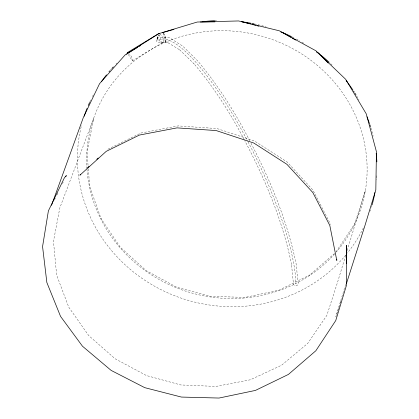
<?xml version="1.0" encoding="UTF-8"?>
<svg xmlns="http://www.w3.org/2000/svg" width="419" height="419" viewBox="0 0 419 419"><rect width="100%" height="100%" fill="white"/><g stroke="black" fill="none" stroke-linecap="round" stroke-linejoin="round"><path stroke-width="0.31" stroke-dasharray="2.1 1.57" d="M165.934 41.691C166.044 38.585 165.102 35.259 163.269 32.766M163.698 33.337L165.625 38.941L165.563 42.162C161.572 43.953 155.585 38.888 158.372 34.861M345.701 255.449L337.353 282.888L326.841 315.402L307.724 343.386L281.605 365.216L250.363 379.776L216.042 386.423L180.72 384.951L146.435 375.55L115.152 358.79L88.702 335.572L68.732 307.153L56.638 275.11L53.47 241.328L59.802 207.971L93.715 118.242L87.032 152.17L88.079 165.741M347.22 250.457L365.347 190.776L354.652 223.914L335.556 252.584M345.659 284.422L335.87 316.659L339.437 305.503M340.228 303.026L341.019 300.549M161.305 43.435L161.336 40.229L159.288 34.667M128.314 54.475L132.357 60.891C133.027 58.33 130.943 55.816 129.471 53.868M54.407 200.177L55.832 197.239M56.968 194.893L58.388 191.96M62.368 183.747L63.222 181.987M334.582 253.432L309.641 275.11L309.945 274.932L279.002 290.173L245.115 297.396L210.328 296.353L176.666 287.219L146.058 270.543L120.305 247.231L101.016 218.54L101.126 218.828L89.682 186.424L88.278 168.328M132.357 60.891L163.897 41.874C164.264 38.962 162.017 36.217 160.199 34.117M107.908 149.227L140.836 133.048L178.169 125.899L217.058 128.56L254.406 140.941L287.225 162.053L312.967 190.121L329.795 222.824L330.177 224.715M165.563 42.162L162.991 33.782M249.818 140.91C235.206 112.496 218.121 85.23 197.522 60.75L182.736 46.08L169.559 37.841L159.079 37.391C155.837 36.919 155.287 42.272 158.487 42.618L168.244 42.696L167.647 42.529L180.144 50.128L179.678 49.835L194.049 63.824L193.756 63.479C213.669 86.848 230.235 112.905 244.45 140.077M251.012 143.219C270.732 181.275 287.361 221.358 296.055 263.462L298.255 283.668C298.197 286.224 293.709 286.486 293.436 283.914L291.498 264.295L291.593 264.745C282.856 221.174 265.389 179.83 244.743 140.648M363.357 227.926A150.678 142.198 18.8 0 1 347.403 253.06M345.775 255.056A150.678 142.198 18.8 0 1 162.352 290.33A150.678 142.198 18.8 0 1 81.621 125.009M89.86 101.89A150.678 142.198 18.8 0 1 91.263 98.952M92.437 96.621A150.678 142.198 18.8 0 1 93.353 94.888M110.239 70.324A150.678 142.198 18.8 0 1 111.527 68.847M116.005 64.039A150.678 142.198 18.8 0 1 116.927 63.101M214.449 20.688A150.678 142.198 18.8 0 1 217.697 20.568M254.543 23.92A150.678 142.198 18.8 0 1 266.018 26.79M292.153 36.919A150.678 142.198 18.8 0 1 293.913 37.799M296.238 39.009A150.678 142.198 18.8 0 1 299.695 40.894M301.973 42.193A150.678 142.198 18.8 0 1 304.225 43.534M330.659 63.641A150.678 142.198 18.8 0 1 332.084 65.003M356.695 96.019A150.678 142.198 18.8 0 1 358.978 99.973M370.904 127.931A150.678 142.198 18.8 0 1 373.156 136.154M376.864 175.729A150.678 142.198 18.8 0 1 376.602 179.667M371.983 205.357A150.678 142.198 18.8 0 1 371.433 207.258M370.658 209.772A150.678 142.198 18.8 0 1 370.249 211.029M158.785 40.004A147.551 35.73 64 0 1 247.713 141.193M248.017 141.769A147.551 35.73 64 0 1 295.845 283.789M86.958 168.841A141.051 133.08 18.8 0 1 268.925 38.344A141.051 133.08 18.8 0 1 336.289 252.055M334.587 253.987A141.051 133.08 18.8 0 1 183.889 290.556A141.051 133.08 18.8 0 1 87.005 169.491M157.151 38.202L157.602 40.585L157.23 38.38L157.57 37.207L159.162 35.055L158.204 36.018L157.151 38.202"/><path stroke-width="0.63" d="M346.304 263.64L346.382 245.372L346.372 285.632L335.75 320.556L315.863 350.734L288.419 374.424L255.417 390.424L219.017 398.05L181.417 397.065L144.764 387.664L111.14 370.406L82.48 346.225L60.546 316.387L46.855 282.521L42.57 246.597L48.389 210.877L64.395 177.813L66.349 175.535L65.783 176.708M346.361 283.815L364.949 225.558L375.827 189.812L376.43 151.678L366.258 113.874L345.665 79.306L315.942 50.809L279.295 30.791L238.631 20.95L197.244 22.029L158.445 33.75L159.592 33.651M51.542 205.32L83.323 117.545L99.565 83.669L125.098 54.947L158.45 33.855M80.616 174.299L79.882 175.21L106.243 151.343L139.401 135.065L177.017 127.874L216.204 130.566L253.841 143.047L286.915 164.311L312.862 192.583L329.821 225.506L336.797 260.456L336.771 259.293M87.545 167.668L89.001 166.353M96.758 159.325L98.214 158.01M158.146 33.934L127.208 52.726L128.12 52.757M126.627 54.24A150.678 142.198 18.8 0 1 127.638 53.407L137.605 47.357M139.265 46.352L140.37 45.676M163.227 32.415L173.932 29.414M162.598 32.588L162.897 32.514M200.376 22.008L214.989 21.867M241.815 21.704L250.62 24.019M251.877 24.349L255.648 25.344M256.905 25.674L258.795 26.172M280.803 31.959L282.06 32.289L291.064 37.443M292.19 38.087L295.568 40.02M316.387 51.93L318.079 52.899L328.187 62.986M346.099 80.862L347.021 81.778M84.182 116.262A150.678 142.198 18.8 0 1 87.037 108.432M88.273 105.447A150.678 142.198 18.8 0 1 89.587 102.482M101.524 81.553A150.678 142.198 18.8 0 1 106.505 74.839M108.966 71.817A150.678 142.198 18.8 0 1 109.809 70.816M111.967 68.355A150.678 142.198 18.8 0 1 113.287 66.899M202.267 21.757A150.678 142.198 18.8 0 1 214.449 20.688M241.705 21.757A150.678 142.198 18.8 0 1 250.688 23.155M251.971 23.401A150.678 142.198 18.8 0 1 253.898 23.783M282.06 32.373A150.678 142.198 18.8 0 1 291.566 36.631M317.146 52.26A150.678 142.198 18.8 0 1 320.231 54.632M321.258 55.449A150.678 142.198 18.8 0 1 329.214 62.295M346.408 80.982A150.678 142.198 18.8 0 1 352.861 89.944M353.584 91.038A150.678 142.198 18.8 0 1 354.291 92.133M354.993 93.238A150.678 142.198 18.8 0 1 356.024 94.904M366.981 116.801A150.678 142.198 18.8 0 1 369.485 123.558M369.904 124.799A150.678 142.198 18.8 0 1 370.511 126.674M376.189 153.359A150.678 142.198 18.8 0 1 376.875 161.854M374.926 192.557A150.678 142.198 18.8 0 1 372.161 204.723"/></g></svg>
